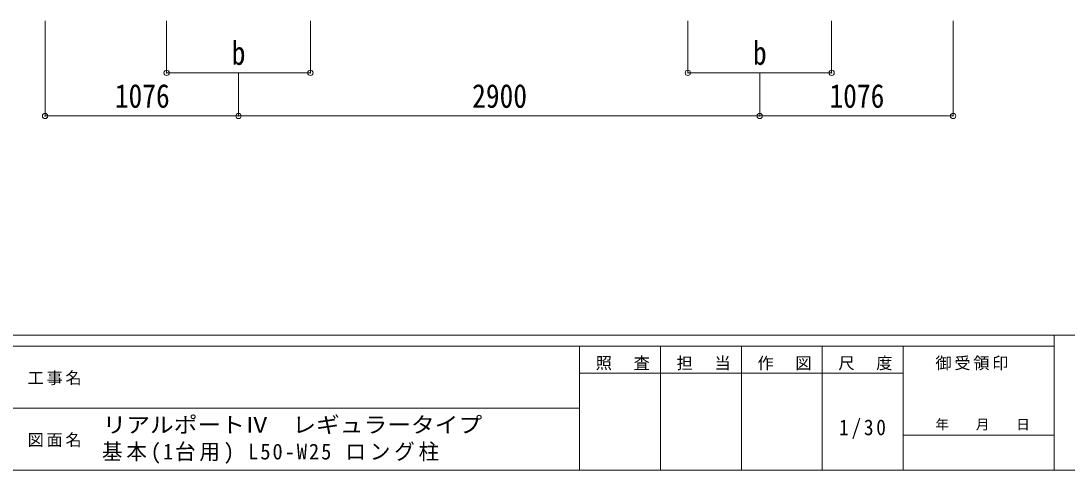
# Model space of a CAD drawing. Units: millimetres at full size, sheet at 1:30. Extents: x -8385 to 8479, y -5853 to 5787.
# Drawn here: x -360 to 5460, y -5853 to -3353 of the extents above; entities that cross this region are included whole.
import ezdxf
from ezdxf.enums import TextEntityAlignment as Align

# ---------------------------------------------------------------- set-up
doc = ezdxf.new("R2010")
doc.units = ezdxf.units.MM
doc.header["$LTSCALE"] = 30
doc.header["$PDMODE"] = 32
doc.header["$PDSIZE"] = 30
doc.layers.add('0-A_寸法', color=6, linetype='Continuous', lineweight=9)
doc.layers.add('F-0_240', color=7, linetype='Continuous', lineweight=9)
doc.styles.add('ＭＳ ゴシック', font='')
doc.styles.get('ＭＳ ゴシック').set_extended_font_data('MS Gothic')

msp = doc.modelspace()

# ---------------------------------------------------------------- linework, layer by layer
at = {"layer": '0-A_寸法'}
for p, q in [((-225.87, -3881.84), (-225.87, -3352.89)), ((450.13, -3641.86), (450.13, -3352.89)), ((1250.13, -3641.86), (1250.13, -3352.89)), ((3350.13, -3641.86), (3350.13, -3352.89)), ((4150.13, -3641.86), (4150.13, -3352.89)), ((4826.13, -3881.84), (4826.13, -3352.89)), ((450.13, -3641.86), (1250.13, -3641.86)), ((850.13, -3881.84), (850.13, -3641.86)), ((3350.13, -3641.86), (4150.13, -3641.86)), ((3750.13, -3881.84), (3750.13, -3641.86)), ((-225.87, -3881.84), (850.13, -3881.84)), ((850.13, -3881.84), (3750.13, -3881.84)), ((3750.13, -3881.84), (4826.13, -3881.84))]:
    msp.add_line(p, q, dxfattribs=at)
for p in [(450.13, -3641.86), (1250.13, -3641.86), (3350.13, -3641.86), (4150.13, -3641.86), (-225.87, -3881.84), (850.13, -3881.84), (3750.13, -3881.84), (4826.13, -3881.84)]:
    msp.add_point(p, dxfattribs=at)
at = {"layer": 'F-0_240', "color": 5}
for p, q in [((-8385.45, -5102.66), (8054.55, -5102.66)), ((5387.79, -5102.66), (5387.79, -5852.66)), ((-8385.45, -5162.66), (5387.79, -5162.66)), ((2747.79, -5162.66), (2747.79, -5852.66)), ((3197.79, -5162.66), (3197.79, -5852.66)), ((3647.79, -5162.66), (3647.79, -5852.66)), ((4097.79, -5162.66), (4097.79, -5852.66)), ((4547.79, -5162.66), (4547.79, -5852.66)), ((2747.79, -5312.66), (4547.79, -5312.66)), ((-3402.21, -5507.66), (2747.79, -5507.66)), ((4547.79, -5657.66), (5387.79, -5657.66)), ((-8385.45, -5852.66), (8054.55, -5852.66))]:
    msp.add_line(p, q, dxfattribs=at)

# ---------------------------------------------------------------- texts
at = {"layer": '0-A_寸法', "color": 7, "style": 'ＭＳ ゴシック', "width": 0.85}
for s, p in [('b', (812.63, -3636.86)), ('b', (3712.63, -3636.86)), ('1076', (162.13, -3875.84)), ('2900', (2150.13, -3875.84)), ('1076', (4138.13, -3875.84))]:
    msp.add_text(s, height=132, dxfattribs=at).set_placement(p, align=Align.BOTTOM_LEFT)
at = {"layer": 'F-0_240', "style": 'ＭＳ ゴシック', "width": 1.1}
msp.add_text('リアルポートⅣ\u3000レギュラータイプ', height=87.98, dxfattribs=at).set_placement((93.72, -5671.05), align=Align.BOTTOM_LEFT)
at = {"layer": 'F-0_240', "style": 'ＭＳ ゴシック'}
msp.add_text('年\u3000\u3000月\u3000\u3000日', height=54.99, dxfattribs=at).set_placement((4727.79, -5642.66), align=Align.BOTTOM_LEFT)
at = {"layer": 'F-0_240', "attachment_point": 7, "style": 'ＭＳ ゴシック'}
for s, insert, char_height in [('\\T1.17;照\u3000査', (2837.79, -5297.66), 65.98), ('\\T1.17;担\u3000当', (3287.79, -5297.66), 65.98), ('\\T1.17;作\u3000図', (3737.79, -5297.66), 65.98), ('\\T1.17;尺\u3000度', (4187.79, -5297.66), 65.98), ('\\T1.17;御受領印', (4727.79, -5297.66), 65.98), ('\\T1.17;工事名', (-323.11, -5380.16), 65.98), ('\\T1.28;\\W0.9;1/30', (4191.54, -5680.16), 87.98), ('\\T1.17;図面名', (-323.11, -5725.16), 65.98), ('\\T1.19;\\W0.95;基本(1台用)\\~L50-W25\\~ロング柱', (90.66, -5817.05), 87.98)]:
    msp.add_mtext(s, dxfattribs=dict(at, insert=insert, char_height=char_height))

doc.saveas('drawing.dxf')
